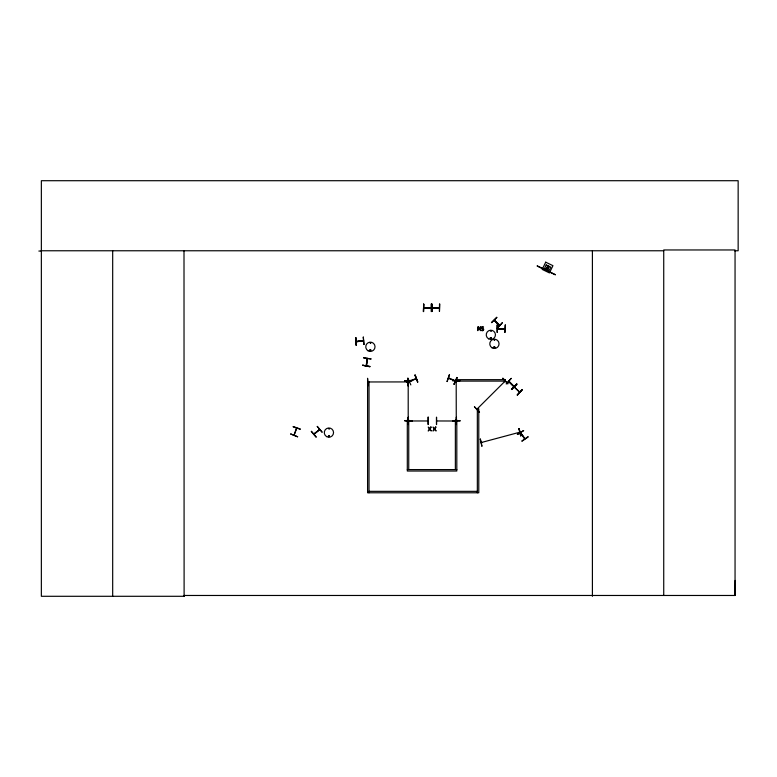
<?xml version="1.0" encoding="UTF-8"?>
<svg xmlns="http://www.w3.org/2000/svg" width="777" height="777" viewBox="0 0 777 777"><rect width="100%" height="100%" fill="white"/><g stroke="black" fill="none" stroke-linecap="round" stroke-linejoin="round"><path stroke-width="1.17" d="M313.869 433.848L314.316 433.459M734.518 250.767L738.15 250.767L738.15 180.711L41.356 180.711L41.356 596.289L184.11 596.289L184.013 595.473L735.052 595.473L735.159 580.448M366.462 365.054L366.103 365.753M367.055 359.12L367.181 358.411M494.327 320.318L499.358 325.427M514.131 386.402L509.071 381.293M519.745 392.026L514.374 387.111M416.074 378.506L409.46 381.264M294.124 435.042L296.746 428.302M408.537 381.517L408.459 380.847M408.129 419.862L408.207 420.61L408.197 380.847M456.517 380.847L456.526 381.672L456.264 380.847M329.312 428.846L328.564 428.535L329.234 428.923M328.477 436.062C329.875 434.43 328.933 437.975 328.486 435.81M369.677 350.252C371.552 348.086 370.794 352.399 369.755 350.427M369.891 350.252C371.396 348.62 370.376 352.136 370.017 350.029M370.804 342.929C369.473 344.221 370.639 341.365 370.658 343.191M490.345 338.286C491.841 336.645 490.821 340.171 490.462 338.063M491.239 331.06L490.491 330.759L491.161 331.138M494.026 339.87L494.764 340.171L494.094 339.792M493.725 347.115C495.425 349.893 494.726 344.541 493.832 347.63M494.9 347.426C494.046 345.464 493.725 348.98 494.862 347.3M363.636 357.886L370.988 358.974M366.394 365.695L367.492 358.615M366.433 365.831L367.521 358.44M369.842 366.725L362.558 365.229L369.842 366.686M294.085 435.052L296.513 428.117M456.565 381.517L456.196 380.924L456.264 420.61L456.264 419.862M408.644 420.969L428.146 420.979M524.999 438.646L520.541 432.731M293.25 426.563L300.272 428.991M447.037 381.507L449.504 374.495L447.134 381.546M448.543 378.273L449.242 378.214M454.079 384.314L456.837 377.428M457.138 377.544L454.03 384.294L457.167 377.554M456.361 421.008L436.907 420.969M363.607 340.938L356.167 341.705L363.578 340.676M481.313 442.531L482.08 442.608M481.381 442.502L519.716 432.235M518.919 432.449L519.774 432.527L518.997 432.43M542.54 268.424L545.745 270.202M547.766 265.676L547.095 267.065L548.581 267.783L549.252 266.394M431.177 307.663L423.853 307.993M439.355 307.867L432.109 307.945M407.75 382.216L406.925 382.226L407.75 381.954M504.205 328.856L504.875 328.525M477.088 409.023L505.147 381.08M505.283 381.352L504.807 381.789L505.011 381.157M356.177 341.336L363.5 340.685M329.429 436.567C329.642 433.712 327.127 437.305 329.254 436.645M490.336 337.772C489.957 340.792 492.958 336.723 490.268 337.946M313.947 433.819L319.726 429.496M368.716 382.235L367.987 381.963L407.595 381.925M498.174 328.807L497.552 328.496L504.72 328.856M504.778 328.807L497.601 328.856M477.272 409.314L477.612 408.605L477.263 409.382M479.477 412.179L474.407 406.75L479.506 412.16M491.443 322.465L496.726 317.239M491.666 322.688L496.921 317.434M511.198 378.409L506.216 383.925L511.179 378.38M511.829 389.539L511.47 389.18L516.715 383.925L517.084 384.294L511.761 389.471M511.538 389.248L516.792 384.003M517.152 394.862L522.367 389.578M408.459 420.532L408.459 419.862M456.526 420.532L456.546 419.881M311.237 431.458L316.016 437.14M317.259 426.437L322.018 432.148M319.493 429.244L319.26 429.885M314.044 434.226L319.784 429.438L314.18 434.11M517.385 434.46L523.698 430.545L517.365 434.43M521.882 440.957L527.991 436.732M522.037 441.19L528.166 436.985M409.421 381.643L416.297 378.72M410.848 384.926L407.847 378.137M494.745 347.873L494.24 347.941M545.949 270.066L546.697 270.425M494.454 320.046L499.621 325.155M480.361 439.073L481.934 446.338L480.312 439.083M482.099 442.579L481.41 442.803M363.451 341.025L356.225 341.627M432.158 307.575L439.393 307.954M407.595 382.255L407.08 382.255M363.257 337.111L363.918 344.502M428.137 417.132L428.166 424.563L428.195 417.132M456.4 417.132L456.42 424.563L456.449 417.132M436.538 424.563L436.519 417.132L436.489 424.563M431.983 304.069L431.157 304.079L431.206 311.509L432.031 311.499L431.963 304.069L431.925 311.499M423.834 307.711L431.099 307.663M423.756 308.051L431.225 308.003M432.002 307.993L439.471 307.945M367.55 378.38L367.997 385.8L367.589 378.38M412.043 380.448L404.613 380.866L412.043 380.409M404.613 380.769L412.043 380.769M452.68 380.866L460.101 380.72M408.187 385.8L408.1 378.37M412.043 420.959L404.623 420.629L412.043 420.998M404.623 420.678L412.043 420.687M452.68 420.678L460.11 420.687M452.68 421.008L460.11 420.959M38.85 251.058L41.356 251.049M41.356 250.767L663.733 250.767M497.037 324.941L497.066 332.371M497.426 328.865L504.895 328.865M407.303 469.58L456.808 469.58M369.017 491.336L477.34 491.336M363.655 357.779L370.988 358.916M367.511 358.518L366.084 365.598M362.548 365.277L369.891 366.365M455.186 380.983L448.407 378.282M293.152 426.864L300.184 429.254M448.63 378.001L455.458 380.73L454.72 380.759M547.581 266.045L549.067 266.764M545.308 269.522L547.902 270.784M537.276 265.87L555.39 274.631M537.189 266.064L555.293 274.815M545.085 269.988L547.678 271.251M513.84 386.587L508.673 381.429M456.565 381.002L456.526 381.594M408.498 381.002L408.459 381.594M524.621 438.752L520.464 432.76M494.143 320.328L499.426 325.602M514.287 387.043L519.57 392.327M508.614 381.488L513.898 386.771M317.278 426.427L322.096 432.08M311.48 431.264L316.229 436.965M520.532 432.711L524.776 438.85M414.831 375.174L417.725 382.012M518.861 428.749L520.833 435.916M363.315 337.101L364.015 344.493M355.759 337.772L356.468 345.163M439.782 304.021L439.452 311.451L439.51 304.03M431.536 304.079L431.614 311.499M423.63 304.128L423.679 311.548M407.828 378.37L407.876 385.8M408.255 424.563L408.255 417.132L408.061 420.318M735.052 595.473L735.052 249.961L663.733 249.961L663.733 595.473M592.404 250.767L592.404 596.289M497.348 324.941L497.348 332.371M477.34 492.783L477.34 408.906L478.778 408.906L478.778 492.783L367.579 492.783L367.579 381.886L369.017 381.886L369.017 492.783M455.361 469.58L455.361 420.075L456.808 420.075L456.808 471.027L407.303 471.027L407.303 420.075L408.741 420.075L408.741 469.58M184.003 250.767L184.11 596.289M112.684 250.767L112.684 596.289M481.284 327.554C482.653 329.895 484.809 329.759 481.225 330.419C483.75 332.022 484.984 328.117 481.934 328.117C482.041 326.651 485.499 327.302 482.051 326.738A1.253 1.253 0 0 0 481.468 327.146L481.284 327.554M290.724 433.984L297.62 436.771L290.724 433.984M545.707 262.179L542.2 269.415L549.446 272.921L552.942 265.676L545.707 262.179M546.231 264.938L544.619 268.279L549.164 270.474L550.786 267.133L546.231 264.938M546.775 267.715L546.28 268.735L547.766 269.454L548.261 268.434L546.775 267.715M430.72 427.068L429.768 428.613L428.234 427.068L429.448 429.03L428.195 430.992L429.739 429.419L431.293 430.992L430.06 429.001L431.284 427.068L430.72 427.068M435.538 427.068L434.586 428.613L433.051 427.068L434.265 429.03L433.012 430.992L434.557 429.419L436.111 430.992L434.877 429.001L436.101 427.068L435.538 427.068M502.884 378.263L507.876 383.77L502.884 378.263M502.272 322.795L497.28 328.302L502.243 322.766M522.329 389.539L517.375 395.085L522.329 389.539M415.161 375.029L417.686 382.031L415.161 375.029M519.162 428.671L520.736 435.936L519.133 428.681M355.866 337.762L356.109 345.202L355.866 337.762M423.727 304.128L423.397 311.558L423.727 304.128M505.283 324.941L504.924 332.371L505.283 324.941M478.564 326.728L477.826 326.728L477.826 330.652L478.311 327.272L480.623 330.652L480.623 326.728L480.137 329.837L478.564 326.728M505.293 379.662L455.788 379.662L455.788 381.099L505.293 381.099L505.293 379.662M368.075 350.806A4.643 4.643 0 0 0 375.038 346.785A4.643 4.643 0 0 0 368.075 342.764A4.643 4.643 0 0 0 368.075 350.806M326.602 436.606A4.633 4.633 0 0 0 333.547 432.595A4.633 4.633 0 0 0 326.602 428.583A4.633 4.633 0 0 0 326.602 436.606M488.539 338.801A4.604 4.604 0 0 0 495.444 334.809A4.604 4.604 0 0 0 488.539 330.827A4.604 4.604 0 0 0 488.539 338.801M492.094 347.843A4.643 4.643 0 0 0 499.057 343.822A4.643 4.643 0 0 0 492.094 339.811A4.643 4.643 0 0 0 492.094 347.843"/></g></svg>
